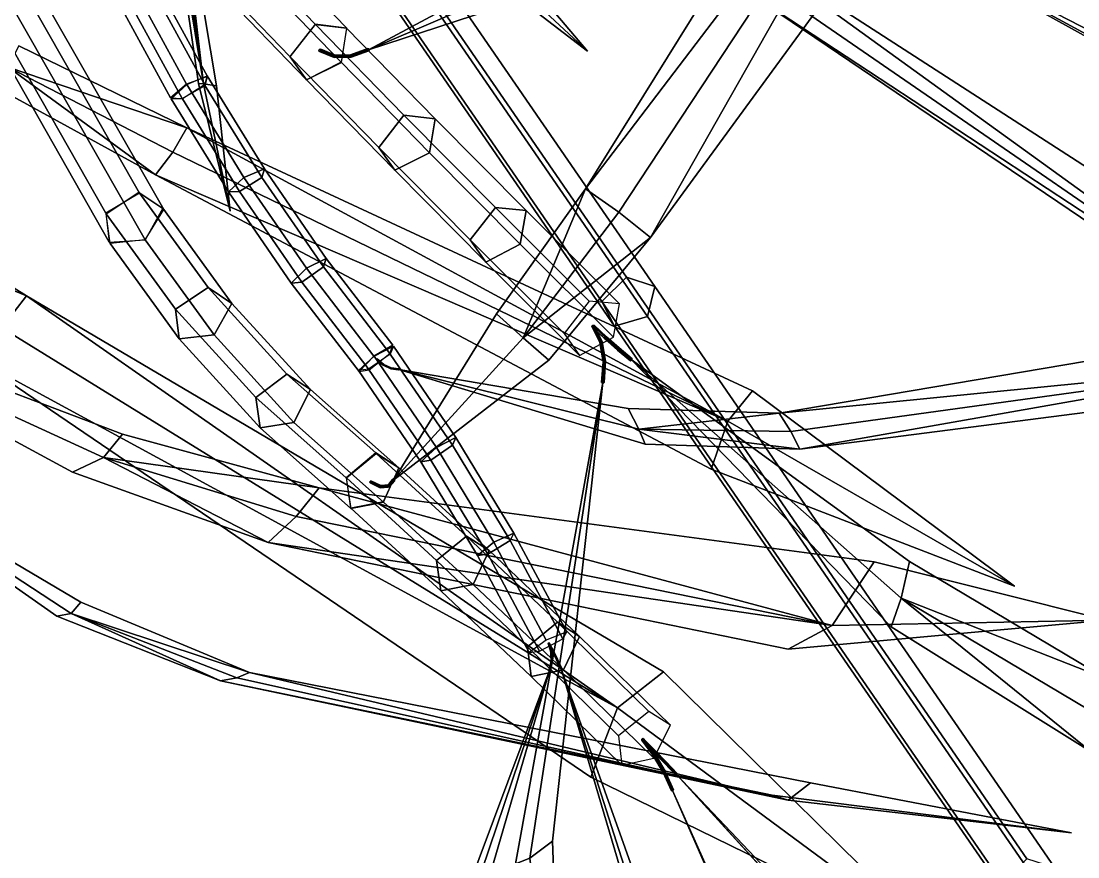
# Model space of a CAD drawing. Header units: metres. Extents: x -488 to 282, y -579 to 399.
# Drawn here: x 17.8 to 115.2, y -158.5 to -81.4 of the extents above; entities that cross this region are included whole.
import ezdxf

# ---------------------------------------------------------------- set-up
doc = ezdxf.new("R2010")
doc.units = ezdxf.units.M

msp = doc.modelspace()

# ---------------------------------------------------------------- linework, layer by layer
at = {"layer": 'coreopsi_1Pdncle', "color": 3}
for points in [[(36.6886, -51.3794, 83.9511), (73.6075, -105.0124, 166.332), (71.3251, -107.2549, 165.8949), (34.4062, -53.6218, 83.514)], [(39.287, -52.2302, 82.2327), (76.2059, -105.8632, 164.6136), (73.6075, -105.0124, 166.332), (36.6886, -51.3794, 83.9511)], [(38.6348, -55.00653, 80.7175), (75.5537, -108.6395, 163.0984), (76.2059, -105.8632, 164.6136), (39.287, -52.2302, 82.2327)], [(34.4062, -53.6218, 83.514), (71.3251, -107.2549, 165.8949), (72.4917, -109.5126, 163.9022), (35.5728, -55.8796, 81.5214)], [(35.5728, -55.8796, 81.5214), (72.4917, -109.5126, 163.9022), (75.5537, -108.6395, 163.0984), (38.6348, -55.00653, 80.7175)], [(73.6075, -105.0124, 166.332), (110.5264, -158.6454, 248.7128), (108.2441, -160.8879, 248.2757), (71.3251, -107.2549, 165.8949)], [(76.2059, -105.8632, 164.6136), (113.1249, -159.4962, 246.9944), (110.5264, -158.6454, 248.7128), (73.6075, -105.0124, 166.332)], [(75.5537, -108.6395, 163.0984), (112.4727, -162.2725, 245.4792), (113.1249, -159.4962, 246.9944), (76.2059, -105.8632, 164.6136)], [(71.3251, -107.2549, 165.8949), (108.2441, -160.8879, 248.2757), (109.4107, -163.1456, 246.283), (72.4917, -109.5126, 163.9022)], [(72.4917, -109.5126, 163.9022), (109.4107, -163.1456, 246.283), (112.4727, -162.2725, 245.4792), (75.5537, -108.6395, 163.0984)]]:
    msp.add_3dface(points, dxfattribs=at)
at = {"layer": 'coreopsi_Leaf', "color": 3}
for points in [[(69.8214, -96.8694, 215.304), (99.932, -48.4807, 277.8931), (103.3985, -52.7467, 278.3333)], [(69.8214, -96.8694, 215.304), (103.3985, -52.7467, 278.3333), (99.932, -48.4807, 277.8931)], [(69.8214, -96.8694, 215.304), (103.3985, -52.7467, 278.3333), (72.8877, -99.02472, 215.1733)], [(69.8214, -96.8694, 215.304), (72.8877, -99.02472, 215.1733), (103.3985, -52.7467, 278.3333)], [(72.8877, -99.02472, 215.1733), (103.3985, -52.7467, 278.3333), (75.8012, -101.3628, 214.4739)], [(72.8877, -99.02472, 215.1733), (75.8012, -101.3628, 214.4739), (103.3985, -52.7467, 278.3333)], [(75.8012, -101.3628, 214.4739), (103.3985, -52.7467, 278.3333), (109.9139, -54.6966, 277.2104)], [(75.8012, -101.3628, 214.4739), (109.9139, -54.6966, 277.2104), (103.3985, -52.7467, 278.3333)], [(31.3343, -64.2166, 39.9404), (34.5819, -87.1841, 36.9247), (30.7811, -63.9669, 39.07397)], [(31.3343, -64.2166, 39.9404), (30.7811, -63.9669, 39.07397), (34.5819, -87.1841, 36.9247)], [(30.7811, -63.9669, 39.07397), (34.5819, -87.1841, 36.9247), (34.1086, -87.1339, 35.06599)], [(30.7811, -63.9669, 39.07397), (34.1086, -87.1339, 35.06599), (34.5819, -87.1841, 36.9247)], [(31.9143, -64.2968, 40.8046), (34.5819, -87.1841, 36.9247), (31.3343, -64.2166, 39.9404)], [(31.9143, -64.2968, 40.8046), (31.3343, -64.2166, 39.9404), (34.5819, -87.1841, 36.9247)], [(31.9143, -64.2968, 40.8046), (35.7656, -87.3584, 37.8861), (34.5819, -87.1841, 36.9247)], [(31.9143, -64.2968, 40.8046), (34.5819, -87.1841, 36.9247), (35.7656, -87.3584, 37.8861)], [(49.8137, -84.02437, 184.3502), (83.3294, -66.0774, 213.9399), (84.5756, -69.1412, 215.1234)], [(49.8137, -84.02437, 184.3502), (84.5756, -69.1412, 215.1234), (83.3294, -66.0774, 213.9399)], [(84.5756, -69.1412, 215.1234), (85.2456, -72.4039, 215.0088), (49.8137, -84.02437, 184.3502)], [(84.5756, -69.1412, 215.1234), (49.8137, -84.02437, 184.3502), (85.2456, -72.4039, 215.0088)], [(82.8293, -73.402, 301.5994), (143.3224, -117.1166, 347.1791), (83.3306, -75.8393, 298.5874)], [(82.8293, -73.402, 301.5994), (83.3306, -75.8393, 298.5874), (143.3224, -117.1166, 347.1791)], [(82.8293, -73.402, 301.5994), (144.1291, -113.0012, 351.1053), (143.3224, -117.1166, 347.1791)], [(82.8293, -73.402, 301.5994), (143.3224, -117.1166, 347.1791), (144.1291, -113.0012, 351.1053)], [(98.6341, -73.1647, 224.4167), (137.6664, -94.8301, 242.5284), (139.3944, -95.2553, 239.4995)], [(98.6341, -73.1647, 224.4167), (139.3944, -95.2553, 239.4995), (137.6664, -94.8301, 242.5284)], [(139.3944, -95.2553, 239.4995), (140.2278, -94.5665, 236.3471), (98.6341, -73.1647, 224.4167)], [(139.3944, -95.2553, 239.4995), (98.6341, -73.1647, 224.4167), (140.2278, -94.5665, 236.3471)], [(70.00429, -84.1761, 52.03935), (61.00534, -75.765, 51.5206), (62.09599, -74.8182, 52.04035)], [(70.00429, -84.1761, 52.03935), (62.09599, -74.8182, 52.04035), (61.00534, -75.765, 51.5206)], [(70.00429, -84.1761, 52.03935), (60.4972, -76.8425, 50.01657), (61.00534, -75.765, 51.5206)], [(70.00429, -84.1761, 52.03935), (61.00534, -75.765, 51.5206), (60.4972, -76.8425, 50.01657)], [(83.3306, -75.8393, 298.5874), (143.3224, -117.1166, 347.1791), (83.557, -77.8486, 295.1834)], [(83.3306, -75.8393, 298.5874), (83.557, -77.8486, 295.1834), (143.3224, -117.1166, 347.1791)], [(83.557, -77.8486, 295.1834), (143.3224, -117.1166, 347.1791), (146.362, -120.3405, 341.5282)], [(83.557, -77.8486, 295.1834), (146.362, -120.3405, 341.5282), (143.3224, -117.1166, 347.1791)], [(17.5348, -83.6733, 133.7975), (33.04658, -91.2382, 140.7783), (16.5486, -85.6246, 134.6328)], [(17.5348, -83.6733, 133.7975), (16.5486, -85.6246, 134.6328), (33.04658, -91.2382, 140.7783)], [(16.5486, -85.6246, 134.6328), (30.1571, -95.5747, 141.0084), (15.1192, -87.3235, 134.6601)], [(16.5486, -85.6246, 134.6328), (15.1192, -87.3235, 134.6601), (30.1571, -95.5747, 141.0084)], [(33.04658, -91.2382, 140.7783), (31.7651, -93.4883, 141.0042), (16.5486, -85.6246, 134.6328)], [(33.04658, -91.2382, 140.7783), (16.5486, -85.6246, 134.6328), (31.7651, -93.4883, 141.0042)], [(16.5486, -85.6246, 134.6328), (31.7651, -93.4883, 141.0042), (30.1571, -95.5747, 141.0084)], [(16.5486, -85.6246, 134.6328), (30.1571, -95.5747, 141.0084), (31.7651, -93.4883, 141.0042)], [(37.03309, -98.9043, 33.9876), (34.1086, -87.1339, 35.06599), (34.5819, -87.1841, 36.9247)], [(37.03309, -98.9043, 33.9876), (34.5819, -87.1841, 36.9247), (34.1086, -87.1339, 35.06599)], [(37.03309, -98.9043, 33.9876), (34.5819, -87.1841, 36.9247), (35.7656, -87.3584, 37.8861)], [(37.03309, -98.9043, 33.9876), (35.7656, -87.3584, 37.8861), (34.5819, -87.1841, 36.9247)], [(33.04658, -91.2382, 140.7783), (82.9496, -118.2953, 153.5381), (31.7651, -93.4883, 141.0042)], [(33.04658, -91.2382, 140.7783), (31.7651, -93.4883, 141.0042), (82.9496, -118.2953, 153.5381)], [(33.04658, -91.2382, 140.7783), (85.2179, -115.495, 152.2647), (82.9496, -118.2953, 153.5381)], [(33.04658, -91.2382, 140.7783), (82.9496, -118.2953, 153.5381), (85.2179, -115.495, 152.2647)], [(31.7651, -93.4883, 141.0042), (82.9496, -118.2953, 153.5381), (30.1571, -95.5747, 141.0084)], [(31.7651, -93.4883, 141.0042), (30.1571, -95.5747, 141.0084), (82.9496, -118.2953, 153.5381)], [(30.1571, -95.5747, 141.0084), (82.9496, -118.2953, 153.5381), (81.405, -122.708, 152.5547)], [(30.1571, -95.5747, 141.0084), (81.405, -122.708, 152.5547), (82.9496, -118.2953, 153.5381)], [(2.7045, -97.08388, 221.1529), (18.2671, -106.7221, 240.8091), (0.5664, -99.4603, 222.2413)], [(2.7045, -97.08388, 221.1529), (0.5664, -99.4603, 222.2413), (18.2671, -106.7221, 240.8091)], [(61.6225, -108.3831, 192.4639), (69.8214, -96.8694, 215.304), (64.05839, -110.6056, 193.1925)], [(61.6225, -108.3831, 192.4639), (64.05839, -110.6056, 193.1925), (69.8214, -96.8694, 215.304)], [(69.8214, -96.8694, 215.304), (72.8877, -99.02472, 215.1733), (64.05839, -110.6056, 193.1925)], [(69.8214, -96.8694, 215.304), (64.05839, -110.6056, 193.1925), (72.8877, -99.02472, 215.1733)], [(64.05839, -110.6056, 193.1925), (72.8877, -99.02472, 215.1733), (75.8012, -101.3628, 214.4739)], [(64.05839, -110.6056, 193.1925), (75.8012, -101.3628, 214.4739), (72.8877, -99.02472, 215.1733)], [(18.2671, -106.7221, 240.8091), (15.9881, -109.6928, 241.0215), (0.5664, -99.4603, 222.2413)], [(18.2671, -106.7221, 240.8091), (0.5664, -99.4603, 222.2413), (15.9881, -109.6928, 241.0215)], [(64.05839, -110.6056, 193.1925), (75.8012, -101.3628, 214.4739), (66.422, -112.6714, 192.5533)], [(64.05839, -110.6056, 193.1925), (66.422, -112.6714, 192.5533), (75.8012, -101.3628, 214.4739)], [(-9.891, -105.476, 235.4612), (22.4971, -122.9926, 266.6327), (25.3684, -121.6543, 265.1028)], [(-9.891, -105.476, 235.4612), (25.3684, -121.6543, 265.1028), (22.4971, -122.9926, 266.6327)], [(25.3684, -121.6543, 265.1028), (27.106, -119.5007, 263.2371), (-9.891, -105.476, 235.4612)], [(25.3684, -121.6543, 265.1028), (-9.891, -105.476, 235.4612), (27.106, -119.5007, 263.2371)], [(18.2671, -106.7221, 240.8091), (72.7657, -144.7363, 292.1096), (15.9881, -109.6928, 241.0215)], [(18.2671, -106.7221, 240.8091), (15.9881, -109.6928, 241.0215), (72.7657, -144.7363, 292.1096)], [(18.2671, -106.7221, 240.8091), (77.00955, -141.4239, 290.9153), (72.7657, -144.7363, 292.1096)], [(18.2671, -106.7221, 240.8091), (72.7657, -144.7363, 292.1096), (77.00955, -141.4239, 290.9153)], [(52.136, -123.7012, 149.8029), (61.6225, -108.3831, 192.4639), (64.05839, -110.6056, 193.1925)], [(52.136, -123.7012, 149.8029), (64.05839, -110.6056, 193.1925), (61.6225, -108.3831, 192.4639)], [(15.9881, -109.6928, 241.0215), (72.7657, -144.7363, 292.1096), (13.4207, -112.479, 240.7211)], [(15.9881, -109.6928, 241.0215), (13.4207, -112.479, 240.7211), (72.7657, -144.7363, 292.1096)], [(87.6691, -117.5377, 82.9975), (134.3951, -109.6544, 114.5379), (135.3344, -112.8316, 112.8723)], [(87.6691, -117.5377, 82.9975), (135.3344, -112.8316, 112.8723), (134.3951, -109.6544, 114.5379)], [(64.05839, -110.6056, 193.1925), (66.422, -112.6714, 192.5533), (52.136, -123.7012, 149.8029)], [(64.05839, -110.6056, 193.1925), (52.136, -123.7012, 149.8029), (66.422, -112.6714, 192.5533)], [(13.4207, -112.479, 240.7211), (72.7657, -144.7363, 292.1096), (70.3198, -151.1148, 291.1892)], [(13.4207, -112.479, 240.7211), (70.3198, -151.1148, 291.1892), (72.7657, -144.7363, 292.1096)], [(74.02589, -112.6088, 216.5148), (99.7215, -131.2254, 252.7654), (98.9354, -134.6007, 252.1906)], [(74.02589, -112.6088, 216.5148), (98.9354, -134.6007, 252.1906), (99.7215, -131.2254, 252.7654)], [(98.9354, -134.6007, 252.1906), (98.02614, -137.2502, 250.3851), (74.02589, -112.6088, 216.5148)], [(98.9354, -134.6007, 252.1906), (74.02589, -112.6088, 216.5148), (98.02614, -137.2502, 250.3851)], [(87.6691, -117.5377, 82.9975), (135.3344, -112.8316, 112.8723), (88.7732, -119.2384, 81.4981)], [(87.6691, -117.5377, 82.9975), (88.7732, -119.2384, 81.4981), (135.3344, -112.8316, 112.8723)], [(88.7732, -119.2384, 81.4981), (135.3344, -112.8316, 112.8723), (89.5862, -120.8743, 79.7107)], [(88.7732, -119.2384, 81.4981), (89.5862, -120.8743, 79.7107), (135.3344, -112.8316, 112.8723)], [(89.5862, -120.8743, 79.7107), (135.3344, -112.8316, 112.8723), (138.1244, -114.6424, 109.6439)], [(89.5862, -120.8743, 79.7107), (138.1244, -114.6424, 109.6439), (135.3344, -112.8316, 112.8723)], [(52.5895, -113.5136, 48.9337), (73.753, -117.1341, 71.4901), (74.731, -119.0142, 70.6745)], [(52.5895, -113.5136, 48.9337), (74.731, -119.0142, 70.6745), (73.753, -117.1341, 71.4901)], [(74.731, -119.0142, 70.6745), (75.3267, -120.4234, 69.1579), (52.5895, -113.5136, 48.9337)], [(74.731, -119.0142, 70.6745), (52.5895, -113.5136, 48.9337), (75.3267, -120.4234, 69.1579)], [(64.6804, -158.5893, 235.5842), (63.3705, -159.1219, 232.5663), (71.4184, -114.7349, 215.3782)], [(64.6804, -158.5893, 235.5842), (71.4184, -114.7349, 215.3782), (63.3705, -159.1219, 232.5663)], [(71.4184, -114.7349, 215.3782), (66.7648, -157.0408, 237.9502), (64.6804, -158.5893, 235.5842)], [(71.4184, -114.7349, 215.3782), (64.6804, -158.5893, 235.5842), (66.7648, -157.0408, 237.9502)], [(109.4022, -133.5118, 156.8722), (82.9496, -118.2953, 153.5381), (85.2179, -115.495, 152.2647)], [(109.4022, -133.5118, 156.8722), (85.2179, -115.495, 152.2647), (82.9496, -118.2953, 153.5381)], [(73.753, -117.1341, 71.4901), (87.6691, -117.5377, 82.9975), (74.731, -119.0142, 70.6745)], [(73.753, -117.1341, 71.4901), (74.731, -119.0142, 70.6745), (87.6691, -117.5377, 82.9975)], [(87.6691, -117.5377, 82.9975), (88.7732, -119.2384, 81.4981), (74.731, -119.0142, 70.6745)], [(87.6691, -117.5377, 82.9975), (74.731, -119.0142, 70.6745), (88.7732, -119.2384, 81.4981)], [(109.4022, -133.5118, 156.8722), (81.405, -122.708, 152.5547), (82.9496, -118.2953, 153.5381)], [(109.4022, -133.5118, 156.8722), (82.9496, -118.2953, 153.5381), (81.405, -122.708, 152.5547)], [(-2.5337, -119.7408, -61.7278), (23.25, -134.9824, -70.2531), (22.387, -136.0177, -72.0807)], [(-2.5337, -119.7408, -61.7278), (22.387, -136.0177, -72.0807), (23.25, -134.9824, -70.2531)], [(22.387, -136.0177, -72.0807), (21.04347, -136.2774, -73.7445), (-2.5337, -119.7408, -61.7278)], [(22.387, -136.0177, -72.0807), (-2.5337, -119.7408, -61.7278), (21.04347, -136.2774, -73.7445)], [(25.3684, -121.6543, 265.1028), (45.2636, -124.4537, 283.2751), (27.106, -119.5007, 263.2371)], [(25.3684, -121.6543, 265.1028), (27.106, -119.5007, 263.2371), (45.2636, -124.4537, 283.2751)], [(74.731, -119.0142, 70.6745), (88.7732, -119.2384, 81.4981), (89.5862, -120.8743, 79.7107)], [(74.731, -119.0142, 70.6745), (89.5862, -120.8743, 79.7107), (88.7732, -119.2384, 81.4981)], [(74.731, -119.0142, 70.6745), (89.5862, -120.8743, 79.7107), (75.3267, -120.4234, 69.1579)], [(74.731, -119.0142, 70.6745), (75.3267, -120.4234, 69.1579), (89.5862, -120.8743, 79.7107)], [(22.4971, -122.9926, 266.6327), (40.544, -129.4779, 287.0099), (25.3684, -121.6543, 265.1028)], [(22.4971, -122.9926, 266.6327), (25.3684, -121.6543, 265.1028), (40.544, -129.4779, 287.0099)], [(40.544, -129.4779, 287.0099), (43.1317, -127.0727, 285.3419), (25.3684, -121.6543, 265.1028)], [(40.544, -129.4779, 287.0099), (25.3684, -121.6543, 265.1028), (43.1317, -127.0727, 285.3419)], [(25.3684, -121.6543, 265.1028), (43.1317, -127.0727, 285.3419), (45.2636, -124.4537, 283.2751)], [(25.3684, -121.6543, 265.1028), (45.2636, -124.4537, 283.2751), (43.1317, -127.0727, 285.3419)], [(43.1317, -127.0727, 285.3419), (92.5606, -137.1509, 356.8903), (45.2636, -124.4537, 283.2751)], [(43.1317, -127.0727, 285.3419), (45.2636, -124.4537, 283.2751), (92.5606, -137.1509, 356.8903)], [(45.2636, -124.4537, 283.2751), (92.5606, -137.1509, 356.8903), (96.4539, -131.2561, 355.6018)], [(45.2636, -124.4537, 283.2751), (96.4539, -131.2561, 355.6018), (92.5606, -137.1509, 356.8903)], [(40.544, -129.4779, 287.0099), (92.5606, -137.1509, 356.8903), (43.1317, -127.0727, 285.3419)], [(40.544, -129.4779, 287.0099), (43.1317, -127.0727, 285.3419), (92.5606, -137.1509, 356.8903)], [(40.544, -129.4779, 287.0099), (88.5183, -139.3245, 360.3454), (92.5606, -137.1509, 356.8903)], [(40.544, -129.4779, 287.0099), (92.5606, -137.1509, 356.8903), (88.5183, -139.3245, 360.3454)], [(117.8957, -136.6372, 395.4511), (96.4539, -131.2561, 355.6018), (92.5606, -137.1509, 356.8903)], [(117.8957, -136.6372, 395.4511), (92.5606, -137.1509, 356.8903), (96.4539, -131.2561, 355.6018)], [(99.7215, -131.2254, 252.7654), (117.9559, -142.0999, 270.9321), (98.9354, -134.6007, 252.1906)], [(99.7215, -131.2254, 252.7654), (98.9354, -134.6007, 252.1906), (117.9559, -142.0999, 270.9321)], [(23.25, -134.9824, -70.2531), (38.8382, -141.4762, -76.6625), (22.387, -136.0177, -72.0807)], [(23.25, -134.9824, -70.2531), (22.387, -136.0177, -72.0807), (38.8382, -141.4762, -76.6625)], [(98.9354, -134.6007, 252.1906), (116.4614, -148.7844, 267.1401), (98.02614, -137.2502, 250.3851)], [(98.9354, -134.6007, 252.1906), (98.02614, -137.2502, 250.3851), (116.4614, -148.7844, 267.1401)], [(117.9559, -142.0999, 270.9321), (117.3762, -145.5821, 269.271), (98.9354, -134.6007, 252.1906)], [(117.9559, -142.0999, 270.9321), (98.9354, -134.6007, 252.1906), (117.3762, -145.5821, 269.271)], [(98.9354, -134.6007, 252.1906), (117.3762, -145.5821, 269.271), (116.4614, -148.7844, 267.1401)], [(98.9354, -134.6007, 252.1906), (116.4614, -148.7844, 267.1401), (117.3762, -145.5821, 269.271)], [(22.387, -136.0177, -72.0807), (36.1528, -142.2493, -80.8817), (21.04347, -136.2774, -73.7445)], [(22.387, -136.0177, -72.0807), (21.04347, -136.2774, -73.7445), (36.1528, -142.2493, -80.8817)], [(38.8382, -141.4762, -76.6625), (37.6618, -141.9673, -78.8384), (22.387, -136.0177, -72.0807)], [(38.8382, -141.4762, -76.6625), (22.387, -136.0177, -72.0807), (37.6618, -141.9673, -78.8384)], [(22.387, -136.0177, -72.0807), (37.6618, -141.9673, -78.8384), (36.1528, -142.2493, -80.8817)], [(22.387, -136.0177, -72.0807), (36.1528, -142.2493, -80.8817), (37.6618, -141.9673, -78.8384)], [(2.5783, -136.7865, 168.6601), (20.1226, -186.8732, 192.5083), (0.398, -137.9381, 167.8378)], [(2.5783, -136.7865, 168.6601), (0.398, -137.9381, 167.8378), (20.1226, -186.8732, 192.5083)], [(2.5783, -136.7865, 168.6601), (23.7783, -185.829, 192.9), (20.1226, -186.8732, 192.5083)], [(2.5783, -136.7865, 168.6601), (20.1226, -186.8732, 192.5083), (23.7783, -185.829, 192.9)], [(117.8957, -136.6372, 395.4511), (92.5606, -137.1509, 356.8903), (88.5183, -139.3245, 360.3454)], [(117.8957, -136.6372, 395.4511), (88.5183, -139.3245, 360.3454), (92.5606, -137.1509, 356.8903)], [(0.398, -137.9381, 167.8378), (20.1226, -186.8732, 192.5083), (-1.8418, -138.7749, 166.7327)], [(0.398, -137.9381, 167.8378), (-1.8418, -138.7749, 166.7327), (20.1226, -186.8732, 192.5083)], [(-1.8418, -138.7749, 166.7327), (20.1226, -186.8732, 192.5083), (17.2015, -189.6908, 189.9876)], [(-1.8418, -138.7749, 166.7327), (17.2015, -189.6908, 189.9876), (20.1226, -186.8732, 192.5083)], [(56.7389, -170.1011, 44.6659), (56.1302, -169.0018, 42.916), (66.5196, -141.1973, 52.5446)], [(56.7389, -170.1011, 44.6659), (66.5196, -141.1973, 52.5446), (56.1302, -169.0018, 42.916)], [(66.5196, -141.1973, 52.5446), (57.9831, -170.5328, 46.5159), (56.7389, -170.1011, 44.6659)], [(66.5196, -141.1973, 52.5446), (56.7389, -170.1011, 44.6659), (57.9831, -170.5328, 46.5159)], [(67.5551, -141.051, 53.4157), (77.5515, -169.0587, 62.6584), (76.8464, -170.2333, 60.8473)], [(67.5551, -141.051, 53.4157), (76.8464, -170.2333, 60.8473), (77.5515, -169.0587, 62.6584)], [(76.8464, -170.2333, 60.8473), (76.2806, -170.5253, 58.7893), (67.5551, -141.051, 53.4157)], [(76.8464, -170.2333, 60.8473), (67.5551, -141.051, 53.4157), (76.2806, -170.5253, 58.7893)], [(37.6618, -141.9673, -78.8384), (88.5013, -153.2538, -100.7766), (36.1528, -142.2493, -80.8817)], [(37.6618, -141.9673, -78.8384), (36.1528, -142.2493, -80.8817), (88.5013, -153.2538, -100.7766)], [(36.1528, -142.2493, -80.8817), (88.5013, -153.2538, -100.7766), (87.05116, -152.7848, -105.1542)], [(36.1528, -142.2493, -80.8817), (87.05116, -152.7848, -105.1542), (88.5013, -153.2538, -100.7766)], [(38.8382, -141.4762, -76.6625), (88.5013, -153.2538, -100.7766), (37.6618, -141.9673, -78.8384)], [(38.8382, -141.4762, -76.6625), (37.6618, -141.9673, -78.8384), (88.5013, -153.2538, -100.7766)], [(38.8382, -141.4762, -76.6625), (90.5615, -151.6462, -98.1456), (88.5013, -153.2538, -100.7766)], [(38.8382, -141.4762, -76.6625), (88.5013, -153.2538, -100.7766), (90.5615, -151.6462, -98.1456)], [(103.2392, -167.2419, 315.0581), (72.7657, -144.7363, 292.1096), (77.00955, -141.4239, 290.9153)], [(103.2392, -167.2419, 315.0581), (77.00955, -141.4239, 290.9153), (72.7657, -144.7363, 292.1096)], [(103.2392, -167.2419, 315.0581), (70.3198, -151.1148, 291.1892), (72.7657, -144.7363, 292.1096)], [(103.2392, -167.2419, 315.0581), (72.7657, -144.7363, 292.1096), (70.3198, -151.1148, 291.1892)], [(78.2132, -150.8708, 178.9437), (102.6706, -176.669, 208.6234), (103.8438, -178.9107, 206.3869)], [(78.2132, -150.8708, 178.9437), (103.8438, -178.9107, 206.3869), (102.6706, -176.669, 208.6234)], [(103.8438, -178.9107, 206.3869), (104.7394, -179.9695, 203.4991), (78.2132, -150.8708, 178.9437)], [(103.8438, -178.9107, 206.3869), (78.2132, -150.8708, 178.9437), (104.7394, -179.9695, 203.4991)], [(114.6527, -156.2664, -114.7101), (88.5013, -153.2538, -100.7766), (90.5615, -151.6462, -98.1456)], [(114.6527, -156.2664, -114.7101), (90.5615, -151.6462, -98.1456), (88.5013, -153.2538, -100.7766)], [(77.8442, -152.3573, 176.3529), (96.7289, -194.5723, 173.9317), (96.4996, -194.9601, 170.585)], [(77.8442, -152.3573, 176.3529), (96.4996, -194.9601, 170.585), (96.7289, -194.5723, 173.9317)], [(96.4996, -194.9601, 170.585), (96.3174, -194.0022, 167.5334), (77.8442, -152.3573, 176.3529)], [(96.4996, -194.9601, 170.585), (77.8442, -152.3573, 176.3529), (96.3174, -194.0022, 167.5334)], [(114.6527, -156.2664, -114.7101), (87.05116, -152.7848, -105.1542), (88.5013, -153.2538, -100.7766)], [(114.6527, -156.2664, -114.7101), (88.5013, -153.2538, -100.7766), (87.05116, -152.7848, -105.1542)], [(66.7648, -157.0408, 237.9502), (67.7125, -182.7355, 248.8892), (64.6804, -158.5893, 235.5842)], [(66.7648, -157.0408, 237.9502), (64.6804, -158.5893, 235.5842), (67.7125, -182.7355, 248.8892)]]:
    msp.add_3dface(points, dxfattribs=at)
at = {"layer": 'coreopsi_Petiole', "color": 3}
for points in [[(19.00723, -57.3583, 32.7574), (34.9636, -86.5091, 41.7318), (33.00529, -87.1908, 42.9962), (16.8688, -57.6517, 33.8709)], [(18.8843, -58.4247, 30.5788), (34.7301, -87.3368, 39.4605), (34.9636, -86.5091, 41.7318), (19.00723, -57.3583, 32.7574)], [(16.8688, -57.6517, 33.8709), (33.00529, -87.1908, 42.9962), (31.5382, -88.4635, 41.4705), (15.4018, -58.9244, 32.3452)], [(16.6688, -59.387, 30.3256), (32.6252, -88.5377, 39.2999), (34.7301, -87.3368, 39.4605), (18.8843, -58.4247, 30.5788)], [(15.4018, -58.9244, 32.3452), (31.5382, -88.4635, 41.4705), (32.6252, -88.5377, 39.2999), (16.6688, -59.387, 30.3256)], [(10.8199, -65.9671, 77.4903), (28.6715, -97.2623, 113.886), (25.5568, -99.09017, 113.8407), (7.5475, -67.42, 77.01656)], [(13.1537, -67.7111, 75.3559), (30.9083, -98.776, 111.4882), (28.6715, -97.2623, 113.886), (10.8199, -65.9671, 77.4903)], [(7.5475, -67.42, 77.01656), (25.5568, -99.09017, 113.8407), (25.8865, -101.7822, 111.3643), (7.8772, -70.112, 74.54)], [(11.3454, -70.2581, 73.5429), (29.1969, -101.5534, 109.9386), (30.9083, -98.776, 111.4882), (13.1537, -67.7111, 75.3559)], [(7.8772, -70.112, 74.54), (25.8865, -101.7822, 111.3643), (29.1969, -101.5534, 109.9386), (11.3454, -70.2581, 73.5429)], [(36.8858, -73.3761, 171.0654), (44.8751, -81.6636, 182.4317), (42.555, -84.6496, 181.885), (34.5246, -76.3157, 170.4485)], [(39.9401, -73.9092, 168.9433), (47.793, -82.05152, 180.0968), (44.8751, -81.6636, 182.4317), (36.8858, -73.3761, 171.0654)], [(39.5042, -77.1162, 167.035), (47.3136, -85.2145, 178.1266), (47.793, -82.05152, 180.0968), (39.9401, -73.9092, 168.9433)], [(34.5246, -76.3157, 170.4485), (42.555, -84.6496, 181.885), (44.09496, -86.8111, 179.2254), (36.1763, -78.595, 167.9599)], [(36.1763, -78.595, 167.9599), (44.09496, -86.8111, 179.2254), (47.3136, -85.2145, 178.1266), (39.5042, -77.1162, 167.035)], [(44.9068, -81.6963, 182.4755), (53.06991, -90.05005, 193.4612), (50.7498, -93.03606, 192.9145), (42.5867, -84.6823, 181.9289)], [(47.7806, -82.03876, 180.0797), (55.9437, -90.3924, 191.0653), (53.06991, -90.05005, 193.4612), (44.9068, -81.6963, 182.4755)], [(47.2742, -85.1739, 178.072), (55.4372, -93.5276, 189.0577), (55.9437, -90.3924, 191.0653), (47.7806, -82.03876, 180.0797)], [(42.5867, -84.6823, 181.9289), (50.7498, -93.03606, 192.9145), (52.2456, -95.152, 190.194), (44.08258, -86.7983, 179.2083)], [(45.2884, -83.9718, 180.4268), (46.6268, -84.5152, 181.8988), (46.5623, -84.6474, 181.9087), (45.2239, -84.104, 180.4367)], [(45.2239, -84.104, 180.4367), (46.5623, -84.6474, 181.9087), (46.6292, -84.7358, 181.8153), (45.2907, -84.1925, 180.3433)], [(45.3936, -83.9818, 180.3275), (46.732, -84.5251, 181.7996), (46.6268, -84.5152, 181.8988), (45.2884, -83.9718, 180.4268)], [(45.2907, -84.1925, 180.3433), (46.6292, -84.7358, 181.8153), (46.7334, -84.6607, 181.7482), (45.395, -84.1173, 180.2762)], [(45.395, -84.1173, 180.2762), (46.7334, -84.6607, 181.7482), (46.732, -84.5251, 181.7996), (45.3936, -83.9818, 180.3275)], [(46.6268, -84.5152, 181.8988), (48.1544, -84.4956, 183.2523), (48.1204, -84.6334, 183.2923), (46.5623, -84.6474, 181.9087)], [(46.5623, -84.6474, 181.9087), (48.1204, -84.6334, 183.2923), (48.1964, -84.7235, 183.2078), (46.6292, -84.7358, 181.8153)], [(46.732, -84.5251, 181.7996), (48.2505, -84.5039, 183.1441), (48.1544, -84.4956, 183.2523), (46.6268, -84.5152, 181.8988)], [(46.6292, -84.7358, 181.8153), (48.1964, -84.7235, 183.2078), (48.2763, -84.6439, 183.1167), (46.7334, -84.6607, 181.7482)], [(46.7334, -84.6607, 181.7482), (48.2763, -84.6439, 183.1167), (48.2505, -84.5039, 183.1441), (46.732, -84.5251, 181.7996)], [(48.1544, -84.4956, 183.2523), (49.7521, -83.9232, 184.3862), (49.7516, -84.05474, 184.4528), (48.1204, -84.6334, 183.2923)], [(48.1204, -84.6334, 183.2923), (49.7516, -84.05474, 184.4528), (49.8374, -84.1429, 184.3763), (48.1964, -84.7235, 183.2078)], [(48.2505, -84.5039, 183.1441), (49.8382, -83.9333, 184.27), (49.7521, -83.9232, 184.3862), (48.1544, -84.4956, 183.2523)], [(48.1964, -84.7235, 183.2078), (49.8374, -84.1429, 184.3763), (49.8907, -84.06841, 184.2639), (48.2763, -84.6439, 183.1167)], [(48.2763, -84.6439, 183.1167), (49.8907, -84.06841, 184.2639), (49.8382, -83.9333, 184.27), (48.2505, -84.5039, 183.1441)], [(44.08258, -86.7983, 179.2083), (52.2456, -95.152, 190.194), (55.4372, -93.5276, 189.0577), (47.2742, -85.1739, 178.072)], [(34.9251, -86.442, 41.7106), (40.2053, -95.00913, 44.1912), (38.3116, -95.8003, 45.4897), (33.03138, -87.2332, 43.00913)], [(34.6798, -87.2523, 39.4342), (39.9601, -95.8194, 41.9149), (40.2053, -95.00913, 44.1912), (34.9251, -86.442, 41.7106)], [(33.03138, -87.2332, 43.00913), (38.3116, -95.8003, 45.4897), (36.8731, -97.124, 43.9803), (31.5929, -88.5569, 41.4997)], [(32.6322, -88.5518, 39.3046), (37.9124, -97.1189, 41.7853), (39.9601, -95.8194, 41.9149), (34.6798, -87.2523, 39.4342)], [(31.5929, -88.5569, 41.4997), (36.8731, -97.124, 43.9803), (37.9124, -97.1189, 41.7853), (32.6322, -88.5518, 39.3046)], [(53.06991, -90.05005, 193.4612), (61.5032, -98.5694, 204.2053), (59.1831, -101.5555, 203.6586), (50.7498, -93.03606, 192.9145)], [(55.9437, -90.3924, 191.0653), (64.3317, -98.8657, 201.75), (61.5032, -98.5694, 204.2053), (53.06991, -90.05005, 193.4612)], [(55.4372, -93.5276, 189.0577), (63.7973, -101.9725, 199.7057), (64.3317, -98.8657, 201.75), (55.9437, -90.3924, 191.0653)], [(50.7498, -93.03606, 192.9145), (59.1831, -101.5555, 203.6586), (60.6335, -103.6254, 200.8786), (52.2456, -95.152, 190.194)], [(52.2456, -95.152, 190.194), (60.6335, -103.6254, 200.8786), (63.7973, -101.9725, 199.7057), (55.4372, -93.5276, 189.0577)], [(40.2053, -95.00913, 44.1912), (45.9056, -103.2743, 46.4202), (44.08243, -104.1722, 47.7499), (38.3116, -95.8003, 45.4897)], [(39.9601, -95.8194, 41.9149), (45.6477, -104.0677, 44.1393), (45.9056, -103.2743, 46.4202), (40.2053, -95.00913, 44.1912)], [(38.3116, -95.8003, 45.4897), (44.08243, -104.1722, 47.7499), (42.6752, -105.5455, 46.2555), (36.8731, -97.124, 43.9803)], [(37.9124, -97.1189, 41.7853), (43.6626, -105.4634, 44.03817), (45.6477, -104.0677, 44.1393), (39.9601, -95.8194, 41.9149)], [(28.6195, -97.1777, 113.7832), (34.9962, -105.9544, 124.7321), (31.9872, -107.9457, 124.8883), (25.6104, -99.169, 113.9394)], [(30.822, -98.644, 111.325), (37.1987, -107.4207, 122.2739), (34.9962, -105.9544, 124.7321), (28.6195, -97.1777, 113.7832)], [(36.8731, -97.124, 43.9803), (42.6752, -105.5455, 46.2555), (43.6626, -105.4634, 44.03817), (37.9124, -97.1189, 41.7853)], [(25.6104, -99.169, 113.9394), (31.9872, -107.9457, 124.8883), (32.3481, -110.692, 122.4767), (25.9714, -101.9154, 111.5278)], [(29.1948, -101.5553, 109.9391), (35.5715, -110.3319, 120.888), (37.1987, -107.4207, 122.2739), (30.822, -98.644, 111.325)], [(61.5032, -98.5694, 204.2053), (70.17, -107.2169, 214.6574), (67.8499, -110.2029, 214.1107), (59.1831, -101.5555, 203.6586)], [(64.3317, -98.8657, 201.75), (72.9517, -107.4662, 212.1442), (70.17, -107.2169, 214.6574), (61.5032, -98.5694, 204.2053)], [(63.7973, -101.9725, 199.7057), (72.3886, -110.5442, 210.0644), (72.9517, -107.4662, 212.1442), (64.3317, -98.8657, 201.75)], [(25.9714, -101.9154, 111.5278), (32.3481, -110.692, 122.4767), (35.5715, -110.3319, 120.888), (29.1948, -101.5553, 109.9391)], [(59.1831, -101.5555, 203.6586), (67.8499, -110.2029, 214.1107), (69.2536, -112.2259, 211.2728), (60.6335, -103.6254, 200.8786)], [(60.6335, -103.6254, 200.8786), (69.2536, -112.2259, 211.2728), (72.3886, -110.5442, 210.0644), (63.7973, -101.9725, 199.7057)], [(45.9056, -103.2743, 46.4202), (52.04717, -111.2799, 48.4118), (50.3002, -112.2813, 49.7698), (44.08243, -104.1722, 47.7499)], [(45.6477, -104.0677, 44.1393), (51.7756, -112.0571, 46.1269), (52.04717, -111.2799, 48.4118), (45.9056, -103.2743, 46.4202)], [(44.08243, -104.1722, 47.7499), (50.3002, -112.2813, 49.7698), (48.927, -113.7029, 48.2889), (42.6752, -105.5455, 46.2555)], [(43.6626, -105.4634, 44.03817), (49.8583, -113.546, 46.05145), (51.7756, -112.0571, 46.1269), (45.6477, -104.0677, 44.1393)], [(34.9962, -105.9544, 124.7321), (42.2816, -113.9568, 135.5059), (39.3962, -116.0995, 135.8629), (31.9872, -107.9457, 124.8883)], [(37.1987, -107.4207, 122.2739), (44.4446, -115.3796, 132.9877), (42.2816, -113.9568, 135.5059), (34.9962, -105.9544, 124.7321)], [(42.6752, -105.5455, 46.2555), (48.927, -113.7029, 48.2889), (49.8583, -113.546, 46.05145), (43.6626, -105.4634, 44.03817)], [(31.9872, -107.9457, 124.8883), (39.3962, -116.0995, 135.8629), (39.7944, -118.8963, 133.516), (32.3481, -110.692, 122.4767)], [(35.5715, -110.3319, 120.888), (42.9162, -118.4148, 131.7649), (44.4446, -115.3796, 132.9877), (37.1987, -107.4207, 122.2739)], [(70.5106, -109.4505, 212.5571), (71.2468, -110.9481, 213.7689), (71.1393, -111.0381, 213.7231), (70.4031, -109.5404, 212.5113)], [(70.4031, -109.5404, 212.5113), (71.1393, -111.0381, 213.7231), (71.1881, -111.1086, 213.6062), (70.452, -109.6109, 212.3944)], [(70.5006, -109.4369, 212.5436), (71.6414, -110.5049, 213.8894), (71.5539, -110.622, 213.8707), (70.4131, -109.554, 212.5248)], [(70.4131, -109.554, 212.5248), (71.5539, -110.622, 213.8707), (71.6087, -110.7006, 213.7619), (70.4678, -109.6326, 212.416)], [(70.452, -109.6109, 212.3944), (71.1881, -111.1086, 213.6062), (71.3234, -111.0639, 213.5793), (70.5872, -109.5662, 212.3675)], [(70.4678, -109.6326, 212.416), (71.6087, -110.7006, 213.7619), (71.7281, -110.6342, 213.7134), (70.5872, -109.5662, 212.3675)], [(70.6074, -109.4459, 212.4459), (71.7482, -110.5139, 213.7917), (71.6414, -110.5049, 213.8894), (70.5006, -109.4369, 212.5436)], [(70.6232, -109.4676, 212.4675), (71.3594, -110.9653, 213.6793), (71.2468, -110.9481, 213.7689), (70.5106, -109.4505, 212.5571)], [(70.5872, -109.5662, 212.3675), (71.7281, -110.6342, 213.7134), (71.7482, -110.5139, 213.7917), (70.6074, -109.4459, 212.4459)], [(70.5872, -109.5662, 212.3675), (71.3234, -111.0639, 213.5793), (71.3594, -110.9653, 213.6793), (70.6232, -109.4676, 212.4675)], [(32.3481, -110.692, 122.4767), (39.7944, -118.8963, 133.516), (42.9162, -118.4148, 131.7649), (35.5715, -110.3319, 120.888)], [(71.2468, -110.9481, 213.7689), (71.5604, -112.743, 214.7765), (71.4428, -112.8011, 214.7092), (71.1393, -111.0381, 213.7231)], [(71.1393, -111.0381, 213.7231), (71.4428, -112.8011, 214.7092), (71.4887, -112.8622, 214.586), (71.1881, -111.1086, 213.6062)], [(71.1881, -111.1086, 213.6062), (71.4887, -112.8622, 214.586), (71.632, -112.8428, 214.5762), (71.3234, -111.0639, 213.5793)], [(71.3594, -110.9653, 213.6793), (71.6761, -112.7696, 214.6932), (71.5604, -112.743, 214.7765), (71.2468, -110.9481, 213.7689)], [(71.3234, -111.0639, 213.5793), (71.632, -112.8428, 214.5762), (71.6761, -112.7696, 214.6932), (71.3594, -110.9653, 213.6793)], [(71.6414, -110.5049, 213.8894), (72.811, -111.5315, 215.2401), (72.7255, -111.6504, 215.2238), (71.5539, -110.622, 213.8707)], [(71.5539, -110.622, 213.8707), (72.7255, -111.6504, 215.2238), (72.7808, -111.7296, 215.1157), (71.6087, -110.7006, 213.7619)], [(71.6087, -110.7006, 213.7619), (72.7808, -111.7296, 215.1157), (72.8986, -111.6617, 215.0653), (71.7281, -110.6342, 213.7134)], [(71.7482, -110.5139, 213.7917), (72.9171, -111.54, 215.1418), (72.811, -111.5315, 215.2401), (71.6414, -110.5049, 213.8894)], [(71.7281, -110.6342, 213.7134), (72.8986, -111.6617, 215.0653), (72.9171, -111.54, 215.1418), (71.7482, -110.5139, 213.7917)], [(49.811, -113.4823, 46.03692), (55.5591, -121.8956, 47.9357), (57.5523, -120.5115, 48.03466), (51.8042, -112.0982, 46.1358)], [(52.1124, -111.3694, 48.4319), (57.8605, -119.7827, 50.3308), (56.06074, -120.7095, 51.6724), (50.3126, -112.2962, 49.7735)], [(51.8042, -112.0982, 46.1358), (57.5523, -120.5115, 48.03466), (57.8605, -119.7827, 50.3308), (52.1124, -111.3694, 48.4319)], [(72.811, -111.5315, 215.2401), (74.00954, -112.5169, 216.5961), (73.9261, -112.6377, 216.5821), (72.7255, -111.6504, 215.2238)], [(72.7255, -111.6504, 215.2238), (73.9261, -112.6377, 216.5821), (73.982, -112.7174, 216.4747), (72.7808, -111.7296, 215.1157)], [(72.7808, -111.7296, 215.1157), (73.982, -112.7174, 216.4747), (74.0982, -112.6481, 216.4224), (72.8986, -111.6617, 215.0653)], [(72.9171, -111.54, 215.1418), (74.115, -112.5249, 216.497), (74.00954, -112.5169, 216.5961), (72.811, -111.5315, 215.2401)], [(72.8986, -111.6617, 215.0653), (74.0982, -112.6481, 216.4224), (74.115, -112.5249, 216.497), (72.9171, -111.54, 215.1418)], [(50.3126, -112.2962, 49.7735), (56.06074, -120.7095, 51.6724), (54.6168, -122.0351, 50.1698), (48.8687, -113.6218, 48.271)], [(50.5642, -112.5625, 47.785), (51.1878, -113.0768, 48.08383), (51.1646, -113.1238, 48.05141), (50.541, -112.6095, 47.7526)], [(50.541, -112.6095, 47.7526), (51.1646, -113.1238, 48.05141), (51.1911, -113.1233, 47.9969), (50.5675, -112.609, 47.6981)], [(50.6045, -112.5341, 47.7498), (51.2281, -113.0484, 48.04861), (51.1878, -113.0768, 48.08383), (50.5642, -112.5625, 47.785)], [(50.5675, -112.609, 47.6981), (51.1911, -113.1233, 47.9969), (51.2301, -113.077, 47.9952), (50.6065, -112.5627, 47.6964)], [(50.6065, -112.5627, 47.6964), (51.2301, -113.077, 47.9952), (51.2281, -113.0484, 48.04861), (50.6045, -112.5341, 47.7498)], [(51.1878, -113.0768, 48.08383), (51.869, -113.3932, 48.4893), (51.8585, -113.4482, 48.4637), (51.1646, -113.1238, 48.05141)], [(51.2281, -113.0484, 48.04861), (51.9055, -113.3624, 48.452), (51.869, -113.3932, 48.4893), (51.1878, -113.0768, 48.08383)], [(51.1911, -113.1233, 47.9969), (51.8888, -113.4501, 48.4113), (51.9177, -113.3974, 48.4041), (51.2301, -113.077, 47.9952)], [(51.2301, -113.077, 47.9952), (51.9177, -113.3974, 48.4041), (51.9055, -113.3624, 48.452), (51.2281, -113.0484, 48.04861)], [(71.5604, -112.743, 214.7765), (71.4199, -114.6924, 215.4944), (71.3007, -114.7144, 215.4105), (71.4428, -112.8011, 214.7092)], [(71.4428, -112.8011, 214.7092), (71.3007, -114.7144, 215.4105), (71.346, -114.7648, 215.2824), (71.4887, -112.8622, 214.586)], [(71.4887, -112.8622, 214.586), (71.346, -114.7648, 215.2824), (71.4907, -114.7742, 215.2858), (71.632, -112.8428, 214.5762)], [(71.6761, -112.7696, 214.6932), (71.5361, -114.7296, 215.416), (71.4199, -114.6924, 215.4944), (71.5604, -112.743, 214.7765)], [(71.632, -112.8428, 214.5762), (71.4907, -114.7742, 215.2858), (71.5361, -114.7296, 215.416), (71.6761, -112.7696, 214.6932)], [(42.2816, -113.9568, 135.5059), (50.4843, -121.2221, 146.1417), (47.7398, -123.503, 146.6976), (39.3962, -116.0995, 135.8629)], [(44.4446, -115.3796, 132.9877), (52.6027, -122.6054, 143.5643), (50.4843, -121.2221, 146.1417), (42.2816, -113.9568, 135.5059)], [(48.8687, -113.6218, 48.271), (54.6168, -122.0351, 50.1698), (55.5591, -121.8956, 47.9357), (49.811, -113.4823, 46.03692)], [(51.1646, -113.1238, 48.05141), (51.8585, -113.4482, 48.4637), (51.8888, -113.4501, 48.4113), (51.1911, -113.1233, 47.9969)], [(51.869, -113.3932, 48.4893), (52.564, -113.4944, 48.9743), (52.567, -113.5536, 48.9575), (51.8585, -113.4482, 48.4637)], [(51.8585, -113.4482, 48.4637), (52.567, -113.5536, 48.9575), (52.6013, -113.5568, 48.9077), (51.8888, -113.4501, 48.4113)], [(51.9055, -113.3624, 48.452), (52.5965, -113.4624, 48.9345), (52.564, -113.4944, 48.9743), (51.869, -113.3932, 48.4893)], [(51.8888, -113.4501, 48.4113), (52.6013, -113.5568, 48.9077), (52.6194, -113.5007, 48.8935), (51.9177, -113.3974, 48.4041)], [(51.9177, -113.3974, 48.4041), (52.6194, -113.5007, 48.8935), (52.5965, -113.4624, 48.9345), (51.9055, -113.3624, 48.452)], [(42.9162, -118.4148, 131.7649), (51.1872, -125.7541, 142.5033), (52.6027, -122.6054, 143.5643), (44.4446, -115.3796, 132.9877)], [(39.3962, -116.0995, 135.8629), (47.7398, -123.503, 146.6976), (48.1808, -126.3462, 144.415), (39.7944, -118.8963, 133.516)], [(39.7944, -118.8963, 133.516), (48.1808, -126.3462, 144.415), (51.1872, -125.7541, 142.5033), (42.9162, -118.4148, 131.7649)], [(57.8605, -119.7827, 50.3308), (63.2126, -128.6078, 52.1327), (61.3639, -129.4573, 53.459), (56.06074, -120.7095, 51.6724)], [(57.5523, -120.5115, 48.03466), (62.8702, -129.2863, 49.826), (63.2126, -128.6078, 52.1327), (57.8605, -119.7827, 50.3308)], [(56.06074, -120.7095, 51.6724), (61.3639, -129.4573, 53.459), (59.8545, -130.6829, 51.9361), (54.6168, -122.0351, 50.1698)], [(55.5591, -121.8956, 47.9357), (60.8067, -130.5614, 49.7052), (62.8702, -129.2863, 49.826), (57.5523, -120.5115, 48.03466)], [(50.523, -121.257, 146.1911), (58.8388, -128.8849, 156.6904), (56.07993, -131.1528, 157.2278), (47.7641, -123.5249, 146.7286)], [(52.6027, -122.6054, 143.5643), (60.9185, -130.2333, 154.0635), (58.8388, -128.8849, 156.6904), (50.523, -121.257, 146.1911)], [(51.1486, -125.7192, 142.4538), (59.4644, -133.3471, 152.953), (60.9185, -130.2333, 154.0635), (52.6027, -122.6054, 143.5643)], [(54.6168, -122.0351, 50.1698), (59.8545, -130.6829, 51.9361), (60.8067, -130.5614, 49.7052), (55.5591, -121.8956, 47.9357)], [(47.7641, -123.5249, 146.7286), (56.07993, -131.1528, 157.2278), (56.4723, -133.9523, 154.8831), (48.1566, -126.3244, 144.3839)], [(50.02882, -123.7812, 144.6987), (50.9412, -124.221, 146.313), (50.8455, -124.3099, 146.3429), (49.9331, -123.87, 144.7286)], [(50.1237, -123.8439, 144.628), (51.03615, -124.2837, 146.2423), (50.9412, -124.221, 146.313), (50.02882, -123.7812, 144.6987)], [(51.6507, -124.1525, 148.0464), (52.1126, -123.5929, 149.7744), (52.02587, -123.681, 149.826), (51.5601, -124.2425, 148.0869)], [(51.5601, -124.2425, 148.0869), (52.02587, -123.681, 149.826), (52.09277, -123.798, 149.8457), (51.6144, -124.3663, 148.0692)], [(51.6144, -124.3663, 148.0692), (52.09277, -123.798, 149.8457), (52.2193, -123.7795, 149.8057), (51.7371, -124.3497, 148.0182)], [(51.7595, -124.2184, 148.0042), (52.2315, -123.6535, 149.7619), (52.1126, -123.5929, 149.7744), (51.6507, -124.1525, 148.0464)], [(51.7371, -124.3497, 148.0182), (52.2193, -123.7795, 149.8057), (52.2315, -123.6535, 149.7619), (51.7595, -124.2184, 148.0042)], [(49.9331, -123.87, 144.7286), (50.8455, -124.3099, 146.3429), (50.8823, -124.4296, 146.2894), (49.9699, -123.9898, 144.6752)], [(49.9699, -123.9898, 144.6752), (50.8823, -124.4296, 146.2894), (51, -124.4119, 146.2278), (50.0876, -123.972, 144.6135)], [(50.0876, -123.972, 144.6135), (51, -124.4119, 146.2278), (51.03615, -124.2837, 146.2423), (50.1237, -123.8439, 144.628)], [(50.9412, -124.221, 146.313), (51.6507, -124.1525, 148.0464), (51.5601, -124.2425, 148.0869), (50.8455, -124.3099, 146.3429)], [(50.8455, -124.3099, 146.3429), (51.5601, -124.2425, 148.0869), (51.6144, -124.3663, 148.0692), (50.8823, -124.4296, 146.2894)], [(50.8823, -124.4296, 146.2894), (51.6144, -124.3663, 148.0692), (51.7371, -124.3497, 148.0182), (51, -124.4119, 146.2278)], [(51.03615, -124.2837, 146.2423), (51.7595, -124.2184, 148.0042), (51.6507, -124.1525, 148.0464), (50.9412, -124.221, 146.313)], [(51, -124.4119, 146.2278), (51.7371, -124.3497, 148.0182), (51.7595, -124.2184, 148.0042), (51.03615, -124.2837, 146.2423)], [(48.1566, -126.3244, 144.3839), (56.4723, -133.9523, 154.8831), (59.4644, -133.3471, 152.953), (51.1486, -125.7192, 142.4538)], [(63.2126, -128.6078, 52.1327), (68.08705, -137.7288, 53.8126), (66.1936, -138.4982, 55.1247), (61.3639, -129.4573, 53.459)], [(62.8702, -129.2863, 49.826), (67.7133, -138.3551, 51.496), (68.08705, -137.7288, 53.8126), (63.2126, -128.6078, 52.1327)], [(58.8388, -128.8849, 156.6904), (67.2313, -136.835, 166.9933), (64.458, -139.0894, 167.5128), (56.07993, -131.1528, 157.2278)], [(60.9185, -130.2333, 154.0635), (69.2722, -138.1472, 164.3181), (67.2313, -136.835, 166.9933), (58.8388, -128.8849, 156.6904)], [(61.3639, -129.4573, 53.459), (66.1936, -138.4982, 55.1247), (64.6242, -139.6202, 53.5827), (59.8545, -130.6829, 51.9361)], [(60.8067, -130.5614, 49.7052), (65.5855, -139.5173, 51.3547), (67.7133, -138.3551, 51.496), (62.8702, -129.2863, 49.826)], [(59.4644, -133.3471, 152.953), (67.7792, -141.2248, 163.1592), (69.2722, -138.1472, 164.3181), (60.9185, -130.2333, 154.0635)], [(59.8545, -130.6829, 51.9361), (64.6242, -139.6202, 53.5827), (65.5855, -139.5173, 51.3547), (60.8067, -130.5614, 49.7052)], [(56.07993, -131.1528, 157.2278), (64.458, -139.0894, 167.5128), (64.8017, -141.8434, 165.1074), (56.4723, -133.9523, 154.8831)], [(56.4723, -133.9523, 154.8831), (64.8017, -141.8434, 165.1074), (67.7792, -141.2248, 163.1592), (59.4644, -133.3471, 152.953)], [(67.2313, -136.835, 166.9933), (75.657, -145.0677, 177.0443), (72.869, -147.3082, 177.5461), (64.458, -139.0894, 167.5128)], [(69.2722, -138.1472, 164.3181), (77.6588, -146.3424, 174.3218), (75.657, -145.0677, 177.0443), (67.2313, -136.835, 166.9933)], [(67.7792, -141.2248, 163.1592), (76.1268, -149.3824, 173.1157), (77.6588, -146.3424, 174.3218), (69.2722, -138.1472, 164.3181)], [(64.458, -139.0894, 167.5128), (72.869, -147.3082, 177.5461), (73.1638, -150.0151, 175.0815), (64.8017, -141.8434, 165.1074)], [(66.4327, -138.7478, 53.1324), (66.6571, -139.5794, 53.1084), (66.6113, -139.5907, 53.06882), (66.3869, -138.759, 53.09274)], [(66.3869, -138.759, 53.09274), (66.6113, -139.5907, 53.06882), (66.6333, -139.5831, 53.01289), (66.4089, -138.7514, 53.03681)], [(66.4297, -138.74, 53.1319), (66.8168, -139.4998, 53.2568), (66.777, -139.5264, 53.2182), (66.3899, -138.7667, 53.09324)], [(66.3899, -138.7667, 53.09324), (66.777, -139.5264, 53.2182), (66.8007, -139.5235, 53.1625), (66.4136, -138.7637, 53.03759)], [(66.4089, -138.7514, 53.03681), (66.6333, -139.5831, 53.01289), (66.6917, -139.5675, 53.01738), (66.4672, -138.7358, 53.0413)], [(66.4136, -138.7637, 53.03759), (66.8007, -139.5235, 53.1625), (66.8544, -139.4955, 53.1662), (66.4672, -138.7358, 53.0413)], [(66.4771, -138.7212, 53.09927), (66.8642, -139.481, 53.2242), (66.8168, -139.4998, 53.2568), (66.4297, -138.74, 53.1319)], [(66.4819, -138.7336, 53.1), (66.7063, -139.5652, 53.07612), (66.6571, -139.5794, 53.1084), (66.4327, -138.7478, 53.1324)], [(66.4672, -138.7358, 53.0413), (66.8544, -139.4955, 53.1662), (66.8642, -139.481, 53.2242), (66.4771, -138.7212, 53.09927)], [(66.4672, -138.7358, 53.0413), (66.6917, -139.5675, 53.01738), (66.7063, -139.5652, 53.07612), (66.4819, -138.7336, 53.1)], [(66.6571, -139.5794, 53.1084), (66.6874, -140.4297, 52.9233), (66.6389, -140.4232, 52.8859), (66.6113, -139.5907, 53.06882)], [(66.6113, -139.5907, 53.06882), (66.6389, -140.4232, 52.8859), (66.6601, -140.4104, 52.8306), (66.6333, -139.5831, 53.01289)], [(66.6333, -139.5831, 53.01289), (66.6601, -140.4104, 52.8306), (66.7206, -140.4089, 52.8333), (66.6917, -139.5675, 53.01738)], [(66.7063, -139.5652, 53.07612), (66.7374, -140.4208, 52.8903), (66.6874, -140.4297, 52.9233), (66.6571, -139.5794, 53.1084)], [(66.6917, -139.5675, 53.01738), (66.7206, -140.4089, 52.8333), (66.7374, -140.4208, 52.8903), (66.7063, -139.5652, 53.07612)], [(66.8168, -139.4998, 53.2568), (67.1905, -140.2691, 53.3686), (67.15, -140.2944, 53.3297), (66.777, -139.5264, 53.2182)], [(66.777, -139.5264, 53.2182), (67.15, -140.2944, 53.3297), (67.1735, -140.291, 53.274), (66.8007, -139.5235, 53.1625)], [(66.8007, -139.5235, 53.1625), (67.1735, -140.291, 53.274), (67.2277, -140.2642, 53.2779), (66.8544, -139.4955, 53.1662)], [(66.8642, -139.481, 53.2242), (67.2381, -140.2507, 53.336), (67.1905, -140.2691, 53.3686), (66.8168, -139.4998, 53.2568)], [(66.8544, -139.4955, 53.1662), (67.2277, -140.2642, 53.2779), (67.2381, -140.2507, 53.336), (66.8642, -139.481, 53.2242)], [(67.1905, -140.2691, 53.3686), (67.5501, -141.0468, 53.4669), (67.5089, -141.0708, 53.4279), (67.15, -140.2944, 53.3297)], [(67.15, -140.2944, 53.3297), (67.5089, -141.0708, 53.4279), (67.5323, -141.0671, 53.3721), (67.1735, -140.291, 53.274)], [(67.1735, -140.291, 53.274), (67.5323, -141.0671, 53.3721), (67.587, -141.0413, 53.3761), (67.2277, -140.2642, 53.2779)], [(67.2381, -140.2507, 53.336), (67.5979, -141.0289, 53.4344), (67.5501, -141.0468, 53.4669), (67.1905, -140.2691, 53.3686)], [(67.2277, -140.2642, 53.2779), (67.587, -141.0413, 53.3761), (67.5979, -141.0289, 53.4344), (67.2381, -140.2507, 53.336)], [(64.8017, -141.8434, 165.1074), (73.1638, -150.0151, 175.0815), (76.1268, -149.3824, 173.1157), (67.7792, -141.2248, 163.1592)], [(66.6389, -140.4232, 52.8859), (66.4705, -141.1933, 52.5604), (66.4922, -141.1753, 52.5067), (66.6601, -140.4104, 52.8306)], [(66.6874, -140.4297, 52.9233), (66.5175, -141.217, 52.5924), (66.4705, -141.1933, 52.5604), (66.6389, -140.4232, 52.8859)], [(66.6601, -140.4104, 52.8306), (66.4922, -141.1753, 52.5067), (66.5515, -141.1875, 52.5051), (66.7206, -140.4089, 52.8333)], [(66.7374, -140.4208, 52.8903), (66.5671, -141.2131, 52.5578), (66.5175, -141.217, 52.5924), (66.6874, -140.4297, 52.9233)], [(66.7206, -140.4089, 52.8333), (66.5515, -141.1875, 52.5051), (66.5671, -141.2131, 52.5578), (66.7374, -140.4208, 52.8903)], [(75.01318, -147.6293, 175.516), (76.04985, -149.0067, 176.3284), (76.0388, -149.0817, 176.2152), (75.00212, -147.7044, 175.4028)], [(75.00212, -147.7044, 175.4028), (76.0388, -149.0817, 176.2152), (76.1421, -149.0508, 176.1359), (75.1055, -147.6734, 175.3235)], [(75.107, -147.535, 175.4882), (76.1474, -148.5824, 176.6933), (76.04346, -148.665, 176.7113), (75.00309, -147.6176, 175.5062)], [(75.00309, -147.6176, 175.5062), (76.04346, -148.665, 176.7113), (76.05257, -148.7636, 176.6178), (75.01221, -147.7162, 175.4126)], [(75.01221, -147.7162, 175.4126), (76.05257, -148.7636, 176.6178), (76.1619, -148.7396, 176.5442), (75.1215, -147.6922, 175.3391)], [(75.1231, -147.5538, 175.5038), (76.1597, -148.9311, 176.3162), (76.04985, -149.0067, 176.3284), (75.01318, -147.6293, 175.516)], [(75.1055, -147.6734, 175.3235), (76.1421, -149.0508, 176.1359), (76.2165, -148.9582, 176.1979), (75.1798, -147.5808, 175.3855)], [(75.1798, -147.5808, 175.3855), (76.2202, -148.6283, 176.5907), (76.1474, -148.5824, 176.6933), (75.107, -147.535, 175.4882)], [(75.1215, -147.6922, 175.3391), (76.1619, -148.7396, 176.5442), (76.2202, -148.6283, 176.5907), (75.1798, -147.5808, 175.3855)], [(75.1798, -147.5808, 175.3855), (76.2165, -148.9582, 176.1979), (76.1597, -148.9311, 176.3162), (75.1231, -147.5538, 175.5038)], [(76.04985, -149.0067, 176.3284), (77.00751, -150.6454, 176.6523), (76.9754, -150.6887, 176.5272), (76.0388, -149.0817, 176.2152)], [(76.0388, -149.0817, 176.2152), (76.9754, -150.6887, 176.5272), (77.07256, -150.6482, 176.4442), (76.1421, -149.0508, 176.1359)], [(76.1474, -148.5824, 176.6933), (77.192, -149.6649, 177.8676), (77.08755, -149.7469, 177.885), (76.04346, -148.665, 176.7113)], [(76.04346, -148.665, 176.7113), (77.08755, -149.7469, 177.885), (77.09484, -149.8436, 177.7894), (76.05257, -148.7636, 176.6178)], [(76.1597, -148.9311, 176.3162), (77.1237, -150.5793, 176.6437), (77.00751, -150.6454, 176.6523), (76.04985, -149.0067, 176.3284)], [(76.05257, -148.7636, 176.6178), (77.09484, -149.8436, 177.7894), (77.2036, -149.8191, 177.7152), (76.1619, -148.7396, 176.5442)], [(76.1421, -149.0508, 176.1359), (77.07256, -150.6482, 176.4442), (77.1636, -150.581, 176.5158), (76.2165, -148.9582, 176.1979)], [(76.2202, -148.6283, 176.5907), (77.2634, -149.7092, 177.7633), (77.192, -149.6649, 177.8676), (76.1474, -148.5824, 176.6933)], [(76.2165, -148.9582, 176.1979), (77.1636, -150.581, 176.5158), (77.1237, -150.5793, 176.6437), (76.1597, -148.9311, 176.3162)], [(76.1619, -148.7396, 176.5442), (77.2036, -149.8191, 177.7152), (77.2634, -149.7092, 177.7633), (76.2202, -148.6283, 176.5907)], [(77.192, -149.6649, 177.8676), (78.2388, -150.7802, 179.0087), (78.1338, -150.8617, 179.0255), (77.08755, -149.7469, 177.885)], [(77.08755, -149.7469, 177.885), (78.1338, -150.8617, 179.0255), (78.1393, -150.9565, 178.9278), (77.09484, -149.8436, 177.7894)], [(77.09484, -149.8436, 177.7894), (78.1393, -150.9565, 178.9278), (78.2475, -150.9314, 178.853), (77.2036, -149.8191, 177.7152)], [(77.2634, -149.7092, 177.7633), (78.3087, -150.8231, 178.9027), (78.2388, -150.7802, 179.0087), (77.192, -149.6649, 177.8676)], [(77.2036, -149.8191, 177.7152), (78.2475, -150.9314, 178.853), (78.3087, -150.8231, 178.9027), (77.2634, -149.7092, 177.7633)], [(77.00751, -150.6454, 176.6523), (77.7927, -152.3918, 176.449), (77.7423, -152.3995, 176.3226), (76.9754, -150.6887, 176.5272)], [(76.9754, -150.6887, 176.5272), (77.7423, -152.3995, 176.3226), (77.834, -152.3485, 176.2393), (77.07256, -150.6482, 176.4442)], [(77.1237, -150.5793, 176.6437), (77.9143, -152.3362, 176.4407), (77.7927, -152.3918, 176.449), (77.00751, -150.6454, 176.6523)], [(77.07256, -150.6482, 176.4442), (77.834, -152.3485, 176.2393), (77.9397, -152.3096, 176.3119), (77.1636, -150.581, 176.5158)], [(77.1636, -150.581, 176.5158), (77.9397, -152.3096, 176.3119), (77.9143, -152.3362, 176.4407), (77.1237, -150.5793, 176.6437)]]:
    msp.add_3dface(points, dxfattribs=at)

doc.saveas('drawing.dxf')
